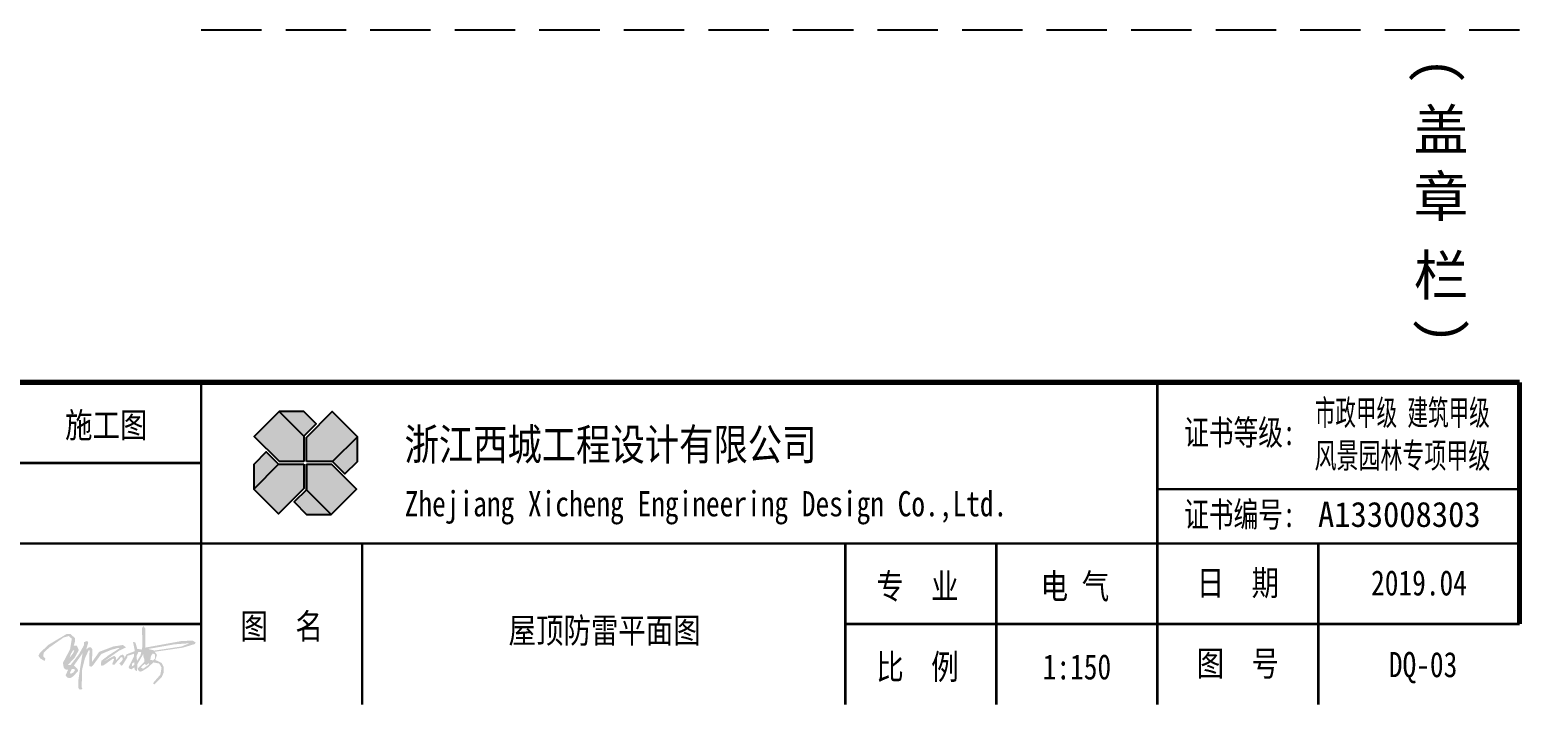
# Model space of a CAD drawing. Extents: x 7651907 to 8255021, y -2490714 to -1144618.
# Drawn here: x 8053847 to 8072380, y -1700545 to -1692139 of the extents above; entities that cross this region are included whole.
import ezdxf
from ezdxf.enums import TextEntityAlignment as Align

# ---------------------------------------------------------------- set-up
doc = ezdxf.new("R2010")
doc.units = 0
doc.header["$LTSCALE"] = 1000
doc.linetypes.add('DASH', pattern=[0.35, 0.25, -0.1])
doc.layers.get('0').update_dxf_attribs({"linetype": 'CONTINUOUS'})
doc.layers.add('图框', color=4, linetype='CONTINUOUS')
doc.layers.add('图框文字', color=7, linetype='CONTINUOUS')
doc.styles.add('宋体', font='', dxfattribs={"width": 0.8})
doc.styles.add('黑体', font='simhei.ttf', dxfattribs={"width": 0.7})
doc.styles.get('宋体').set_extended_font_data('SimSun')

# ---------------------------------------------------------------- blocks, each defined once
blk = doc.blocks.new('标志')
at = {"layer": '图框', "ltscale": 0.1}
h = blk.add_hatch(color=251, dxfattribs=at)
h.paths.add_polyline_path([(1484421, -466010), (1484102, -466330), (1484102, -466631), (1484426, -466631), (1484734, -466323)])
h.paths.add_polyline_path([(1484067, -466008), (1483761, -466008), (1484069, -466316), (1484221, -466163)])
h.paths.add_polyline_path([(1483761, -466008), (1483453, -466317), (1483767, -466631), (1484069, -466631), (1484069, -466316)])
h.paths.add_polyline_path([(1483754, -466664), (1483601, -466511), (1483446, -466666), (1483446, -466971)])
h.paths.add_polyline_path([(1484069, -466664), (1483754, -466664), (1483446, -466971), (1483754, -467279), (1484069, -466965)])
h.paths.add_polyline_path([(1484413, -466664), (1484102, -466664), (1484102, -466979), (1484409, -467286), (1484722, -466973)])
h.paths.add_polyline_path([(1484102, -466979), (1483949, -467131), (1484103, -467286), (1484409, -467286)])
h.paths.add_polyline_path([(1484734, -466323), (1484426, -466631), (1484579, -466784), (1484734, -466629)])
blk.add_line((1484421, -466010), (1484102, -466330), dxfattribs=at)
at = {"layer": '图框', "ltscale": 0.1, "flags": 128}
for points in [[(1484069, -466631), (1483767, -466631), (1483453, -466317), (1483761, -466008), (1484069, -466316), (1484069, -466631)], [(1484069, -466316), (1484221, -466163), (1484067, -466008), (1483761, -466008)], [(1484102, -466631), (1484102, -466330), (1484421, -466010), (1484734, -466323), (1484426, -466631), (1484102, -466631)], [(1484102, -466631), (1484102, -466330), (1484421, -466010)], [(1484426, -466631), (1484579, -466784), (1484734, -466629), (1484734, -466323)], [(1483754, -466664), (1483601, -466511), (1483446, -466666), (1483446, -466971)], [(1484069, -466664), (1484069, -466965), (1483754, -467279), (1483446, -466971), (1483754, -466664), (1484069, -466664)], [(1484102, -466664), (1484102, -466979), (1483949, -467131)], [(1484102, -466664), (1484413, -466664), (1484722, -466973), (1484409, -467286), (1484102, -466979), (1484102, -466664)], [(1484102, -466979), (1483949, -467131), (1484103, -467286), (1484409, -467286)]]:
    blk.add_lwpolyline(points, dxfattribs=at)

msp = doc.modelspace()

# ---------------------------------------------------------------- hatches: boundary and pattern name
h = msp.add_hatch(color=256)
h.paths.add_polyline_path([(8055396.4, -1699858.3), (8055747.2, -1699807.2), (8055894.4, -1699762.3), (8055906, -1699741), (8055869.4, -1699721), (8055737.5, -1699723.7), (8055282, -1699806.3), (8055282, -1699573.7), (8055257.9, -1699539.2), (8055240.5, -1699563.6), (8055243.7, -1699792.8), (8055237.8, -1699830.7), (8055180.4, -1699821.7), (8055157.6, -1699743), (8055128, -1699734.8), (8055150.7, -1699850.7), (8055046.2, -1699890.7), (8055021.2, -1699939), (8055019, -1699912.7), (8054999.6, -1699892.9), (8054967.2, -1699906.7), (8054919.3, -1699962.8), (8054916.7, -1699929.1), (8054894.7, -1699909.7), (8054856.7, -1699927.4), (8054761.3, -1699981.3), (8054957.7, -1699843.6), (8055041.6, -1699804), (8055002, -1699774), (8054883.2, -1699793), (8054708.2, -1699858.9), (8054617.1, -1699987.5), (8054625, -1699831.2), (8054606.2, -1699803.5), (8054580.5, -1699803.5), (8054547.8, -1699828.2), (8054571.1, -1699747.2), (8054560.7, -1699722.4), (8054518.1, -1699740.2), (8054518.1, -1699778.8), (8054456.7, -1699888.6), (8054351.8, -1700023.2), (8054318.1, -1700023.2), (8054403.2, -1699932.1), (8054454.7, -1699838.1), (8054431, -1699783.7), (8054391.4, -1699783.7), (8054405.2, -1699741.2), (8054407.2, -1699689.7), (8054352.7, -1699638.3), (8054302.3, -1699638.3), (8054074.5, -1699773.8), (8053971.5, -1699872.8), (8053953.7, -1699908.4), (8053975.5, -1699940), (8054030, -1699972.7), (8054039.9, -1699944), (8054012.3, -1699914.8), (8054020.5, -1699867.9), (8054087.6, -1699805.9), (8054267, -1699680.1), (8054330.7, -1699663.5), (8054368.1, -1699696.1), (8054346, -1699828.2), (8054257.9, -1699994.9), (8054264, -1700036.5), (8054270.8, -1700062), (8054297.3, -1700081.4), (8054322.5, -1700081.4), (8054289.5, -1700150.1), (8054314.4, -1700180.7), (8054348.4, -1700184.8), (8054386.1, -1700163.3), (8054445.7, -1700096.7), (8054441.2, -1700076.3), (8054395.4, -1700026.8), (8054501.2, -1699877.2), (8054472.6, -1700048.4), (8054449.1, -1700214.2), (8054447.7, -1700305), (8054465.7, -1700328.1), (8054493.3, -1700323.7), (8054498.7, -1700311.4), (8054490.6, -1700304), (8054495.7, -1700082), (8054529.1, -1699944.2), (8054577.5, -1699839.4), (8054591.4, -1699839.4), (8054584.9, -1699896.9), (8054584.9, -1700034.2), (8054609.4, -1700044.4), (8054628.8, -1700029.8), (8054734.3, -1699886.3), (8054857.9, -1699833.9), (8054935.5, -1699812.8), (8054959.7, -1699812.8), (8054949.1, -1699822.4), (8054819.8, -1699904.8), (8054737.1, -1699968.7), (8054728.5, -1700005.1), (8054733.4, -1700032.2), (8054763.3, -1700026.8), (8054878.4, -1699943.2), (8054894.4, -1699947.6), (8054868.6, -1700013.2), (8054896.5, -1700020.3), (8054937.6, -1699970.7), (8054981.2, -1699923.8), (8054999.9, -1699932), (8054999.9, -1699958.8), (8054958.4, -1700005.4), (8054982.2, -1700030.5), (8054998.5, -1700023.4), (8055057.8, -1699927.5), (8055057.8, -1699909.1), (8055140.1, -1699882.2), (8055140.1, -1699916.4), (8055072.4, -1700048.7), (8055081.6, -1700067), (8055108.5, -1700075.5), (8055143.9, -1700052.1), (8055150.3, -1700080.3), (8055169.1, -1700099.7), (8055178.6, -1700090.5), (8055183.7, -1700009.5), (8055255.9, -1699885.4), (8055259.3, -1699933), (8055267.8, -1699944.9), (8055267.8, -1699984.8), (8055190.9, -1700062.3), (8055190.9, -1700085.8), (8055214.7, -1700104.8), (8055238.9, -1700100.1), (8055305.8, -1700059.4), (8055382.5, -1699989.7), (8055455, -1700004.9), (8055482.6, -1700056.6), (8055467.4, -1700142.2), (8055376.3, -1700247.9), (8055391.5, -1700263.7), (8055483.3, -1700175.4), (8055508.2, -1700118.1), (8055506.8, -1700044.2), (8055484.1, -1699997.7), (8055405.3, -1699959.8), (8055426.1, -1699896.3)])
h.paths.add_polyline_path([(8055371.3, -1699880.2), (8055394.8, -1699886.4), (8055402.9, -1699902.2), (8055402.9, -1699938.5), (8055378, -1699966.3), (8055342.6, -1699957.7), (8055350.3, -1699912.2)], flags=16)
h.paths.add_polyline_path([(8055316.3, -1699823.2), (8055644.4, -1699765.6), (8055831.5, -1699752.2), (8055729.1, -1699792.8), (8055394.8, -1699843.6)], flags=16)
h.paths.add_polyline_path([(8055222.4, -1699900.7), (8055178, -1699973.2), (8055170.8, -1699915.1), (8055193.6, -1699862.4), (8055230, -1699862.8)], flags=16)
h.paths.add_polyline_path([(8055329.2, -1699997), (8055323.4, -1700019), (8055253.5, -1700069.1), (8055228.2, -1700057.3), (8055238.2, -1700035.7), (8055275.9, -1700007.5), (8055289.7, -1700025.8), (8055311.4, -1700009.9)], flags=16)
h.paths.add_polyline_path([(8055145.7, -1699985), (8055144.5, -1700021.1), (8055113, -1700042.7), (8055116.8, -1700005.9)], flags=16)
h.paths.add_polyline_path([(8054398.5, -1699846.5), (8054382.4, -1699877.8), (8054341.9, -1699932.7), (8054355.7, -1699885.3), (8054384.5, -1699838)], flags=16)
h.paths.add_polyline_path([(8054406.4, -1700088.1), (8054385.8, -1700115.8), (8054354.7, -1700133.1), (8054345.7, -1700116.9), (8054368.6, -1700070.9), (8054398.6, -1700071.9)], flags=16)

# ---------------------------------------------------------------- linework, layer by layer
at = {"layer": '图框', "color": 251, "linetype": 'DASH', "ltscale": 3}
msp.add_line((8055974.1, -1692139.2), (8072349.1, -1692139.2), dxfattribs=at)
at = {"layer": '图框', "ltscale": 0.1}
msp.add_line((8055974.1, -1698514.2), (8072349.1, -1698514.2), dxfattribs=at)
at = {"layer": '图框', "ltscale": 0.1, "flags": 128}
for points, const_width in [([(8036599.1, -1700514.2), (8036599.1, -1696514.2), (8072349.1, -1696514.2)], 62.5), ([(8055974.1, -1696514.2), (8055974.1, -1700514.2)], 31.2), ([(8055974.1, -1696514.2), (8055974.1, -1700514.2)], 31.2), ([(8067849.1, -1696514.2), (8067849.1, -1698514.2)], 31.2), ([(8072349.1, -1696514.2), (8072349.1, -1699514.2)], 62.5), ([(8036599.1, -1697514.2), (8055974.1, -1697514.2)], 31.2), ([(8067849.1, -1697839.2), (8072349.1, -1697839.2)], 31.2), ([(8036599.1, -1698514.2), (8055974.1, -1698514.2)], 31.2), ([(8055974.1, -1698514.2), (8072349.1, -1698514.2)], 31.2), ([(8057974.1, -1698514.2), (8057974.1, -1700514.2)], 31.2), ([(8063974.1, -1698514.2), (8063974.1, -1700514.2)], 31.2), ([(8065849.1, -1698514.2), (8065849.1, -1700514.2)], 31.2), ([(8067849.1, -1698514.2), (8067849.1, -1700514.2)], 31.2), ([(8069849.1, -1698514.2), (8069849.1, -1700514.2)], 31.2), ([(8072349.1, -1698514.2), (8072349.1, -1699514.2)], 31.2), ([(8036599.1, -1699514.2), (8055974.1, -1699514.2)], 31.2), ([(8063974.1, -1699514.2), (8072349.1, -1699514.2)], 31.2)]:
    msp.add_lwpolyline(points, dxfattribs=dict(at, const_width=const_width))

# ---------------------------------------------------------------- block references
at = {"layer": '图框'}
msp.add_blockref('标志', (6573181.3, -1230867.6), dxfattribs=at)

# ---------------------------------------------------------------- texts
at = {"layer": '图框文字', "ltscale": 0.1, "style": '黑体'}
for s, p in [('(', (8071357.6, -1692650.8)), (')', (8071411.9, -1695866.9))]:
    msp.add_text(s, height=500, rotation=270, dxfattribs=at).set_placement(p, align=Align.MIDDLE_CENTER)
for s, p in [('盖', (8071373.4, -1693379.1)), ('章', (8071373.4, -1694207.8)), ('栏', (8071373.4, -1695186))]:
    msp.add_text(s, height=500, dxfattribs=at).set_placement(p, align=Align.MIDDLE_CENTER)
at = {"layer": '图框文字', "ltscale": 0.1, "style": '宋体'}
for s, width, p in [('市政甲级 建筑甲级 ', 0.6, (8070955.6, -1697045.5)), ('施工图', 0.8, (8054795.1, -1697201.8)), ('证书等级:', 0.72, (8068872.3, -1697292.2)), ('风景园林专项甲级', 0.64, (8070893.4, -1697578.3)), ('证书编号:', 0.72, (8068872.3, -1698309.2)), ('A133008303 ', 0.95, (8070955.6, -1698309.2)), ('专  业', 0.8, (8064870.4, -1699201.8)), ('电 气', 0.8, (8066825.9, -1699201.8)), ('日  期', 0.8, (8068849.1, -1699159.3)), ('2019.04', 0.8, (8071099.1, -1699159.3)), ('图  名', 0.8, (8056974.1, -1699697.4)), ('比  例', 0.8, (8064870.4, -1700201.8)), ('1:150', 0.8, (8066851.1, -1700201.8)), ('图  号', 0.8, (8068849.1, -1700159.3))]:
    msp.add_text(s, height=312.5, dxfattribs=dict(at, width=width)).set_placement(p, align=Align.CENTER)
at = {"layer": '图框文字', "ltscale": 0.1, "style": '宋体', "width": 0.8}
for s, height, p in [('浙江西城工程设计有限公司', 390.625, (8058500.2, -1697480.1)), ('Zhejiang Xicheng Engineering Design Co.,Ltd.', 312.5, (8058502.3, -1698177.2))]:
    msp.add_text(s, height=height, dxfattribs=at).set_placement(p)
at = {"layer": '图框文字', "color": 1, "ltscale": 0.1, "style": '宋体', "width": 0.8}
for s, p in [('屋顶防雷平面图', (8060985.4, -1699750)), ('DQ-03', (8071149.9, -1700173.4))]:
    msp.add_text(s, height=312.5, dxfattribs=at).set_placement(p, align=Align.CENTER)

doc.saveas('drawing.dxf')
